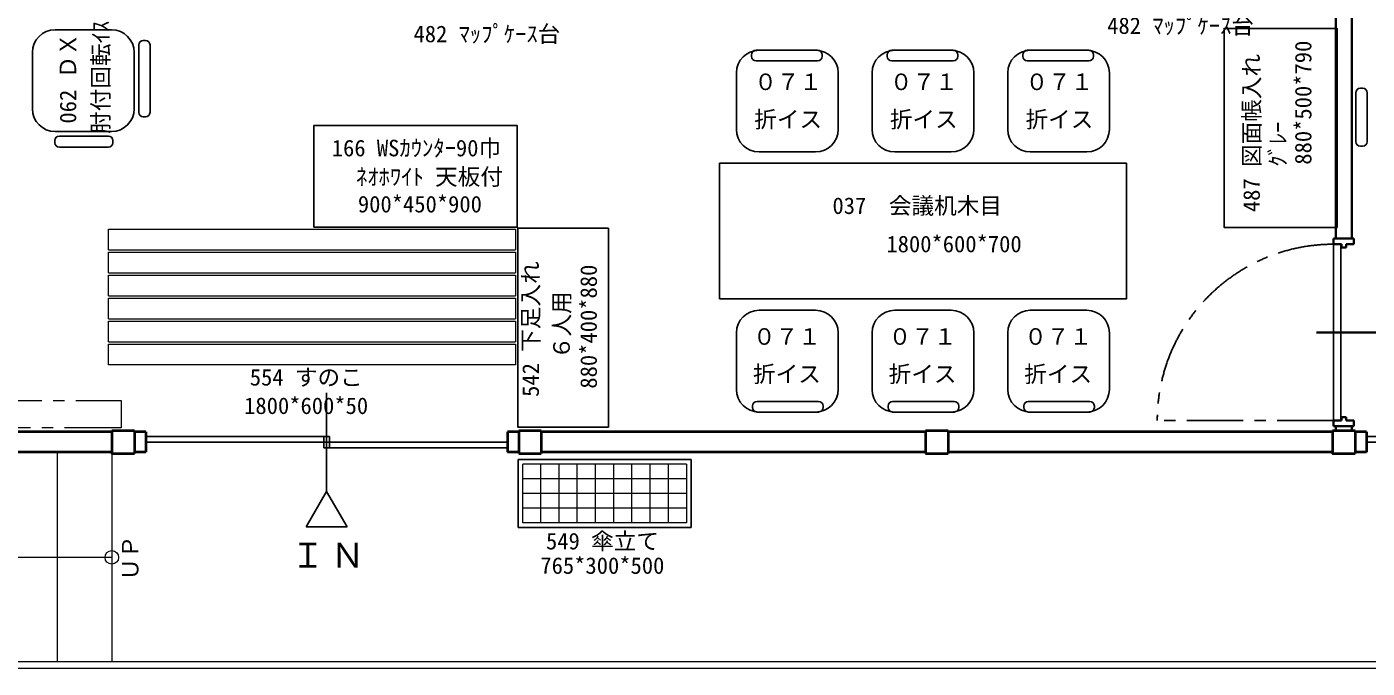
# Model space of a CAD drawing. Units: millimetres at full size, sheet at 1:50; details may follow other scales. Extents: x -8655 to 8652, y -6913 to 6546.
# Drawn here: x -3920 to 2009, y -113 to 2723 of the extents above; entities that cross this region are included whole.
import ezdxf
from ezdxf.enums import TextEntityAlignment as Align

# ---------------------------------------------------------------- set-up
doc = ezdxf.new("R2010")
doc.units = ezdxf.units.MM
doc.header["$LTSCALE"] = 50
doc.linetypes.add('CHAIN1', pattern=[8, 5, -1, 1, -1])
for name, color, linetype, lineweight in [('0-2', 2, 'Continuous', 40), ('0-3', 7, 'Continuous', 25), ('0-F', 4, 'Continuous', 18)]:
    doc.layers.add(name, color=color, linetype=linetype, lineweight=lineweight)
doc.styles.add('ＭＳ ゴシック', font='')
doc.styles.get('ＭＳ ゴシック').set_extended_font_data('MS Gothic')

msp = doc.modelspace()

# ---------------------------------------------------------------- linework, layer by layer
at = {"layer": '0-2', "color": 3, "lineweight": 35}
for p, q in [((1870.47, 5336.58), (1870.47, 1786.58)), ((1940.47, 5336.58), (1940.47, 1786.58)), ((1950.47, 1761.58), (1950.47, 1786.58)), ((1895.47, 1746.58), (1895.47, 1761.58)), ((1915.47, 1746.58), (1895.47, 1746.58)), ((1915.47, 1746.58), (1915.47, 1761.58)), ((1950.47, 1761.58), (1915.47, 1761.58)), ((1785.03, 1371.58), (2076.64, 1371.58)), ((1870.47, 956.58), (1870.47, 936.58)), ((1915.47, 996.58), (1895.47, 996.58)), ((1895.47, 996.58), (1895.47, 981.58)), ((1915.47, 996.58), (1915.47, 981.58)), ((1950.47, 981.58), (1915.47, 981.58)), ((1940.47, 956.58), (1940.47, 936.58)), ((1950.47, 981.58), (1950.47, 956.58))]:
    msp.add_line(p, q, dxfattribs=at)
at = {"layer": '0-2', "color": 7, "lineweight": 25}
for p, q in [((1860.47, 981.58), (1860.47, 1761.58)), ((1892.47, 981.58), (1892.47, 1761.58)), ((-2594.53, 1104.71), (-2594.53, 668.46)), ((-3394.54, 911.58), (-2582.03, 911.58)), ((-2607.03, 911.58), (-2607.03, 861.58)), ((-2582.03, 911.58), (-2582.03, 861.58)), ((2005.46, 911.58), (2817.97, 911.58)), ((-3394.54, 886.58), (-1794.53, 886.58)), ((-2607.03, 861.58), (-1794.53, 861.58)), ((2005.46, 886.58), (3605.47, 886.58))]:
    msp.add_line(p, q, dxfattribs=at)
at = {"layer": '0-2', "color": 7, "linetype": 'CHAIN1', "lineweight": 25}
msp.add_line((1860.47, 981.58), (1080.47, 981.58), dxfattribs=at)
at = {"layer": '0-2'}
for p, q in [((-3544.53, 931.58), (-5244.53, 931.58)), ((-3544.53, 931.58), (-3544.53, 936.58)), ((-3444.53, 936.58), (-3544.53, 936.58)), ((-3444.53, 931.58), (-3444.53, 936.58)), ((-3394.53, 931.58), (-3444.53, 931.58)), ((-3394.53, 931.58), (-3394.53, 841.58)), ((-1794.53, 931.58), (-1794.53, 841.58)), ((-1744.53, 931.58), (-1794.53, 931.58)), ((-1744.53, 931.58), (-1744.53, 936.58)), ((-1644.53, 936.58), (-1744.53, 936.58)), ((-1644.53, 931.58), (-1644.53, 936.58)), ((55.47, 931.58), (-1644.53, 931.58)), ((55.47, 931.58), (55.47, 936.58)), ((155.47, 936.58), (55.47, 936.58)), ((155.47, 931.58), (155.47, 936.58)), ((1855.47, 931.58), (155.47, 931.58)), ((1855.47, 931.58), (1855.47, 936.58)), ((1955.47, 936.58), (1855.47, 936.58)), ((1955.47, 931.58), (1955.47, 936.58)), ((2005.47, 931.58), (1955.47, 931.58)), ((2005.47, 931.58), (2005.47, 841.58)), ((-3544.53, 841.58), (-5244.53, 841.58)), ((-3394.53, 841.58), (-3444.53, 841.58)), ((-1744.53, 841.58), (-1794.53, 841.58)), ((-1744.53, 836.58), (-1644.53, 836.58)), ((55.47, 841.58), (-1644.53, 841.58)), ((55.47, 836.58), (155.47, 836.58)), ((1855.47, 841.58), (155.47, 841.58)), ((2005.47, 841.58), (1955.47, 841.58))]:
    msp.add_line(p, q, dxfattribs=at)
at = {"layer": '0-2', "color": 4, "lineweight": 18}
for p, q in [((-3785.44, 837.04), (-3785.44, -83.42)), ((-3544.53, 836.58), (-3544.53, -83.42)), ((-3544.53, 376.58), (-6194.53, 376.58)), ((-6244.53, -113.42), (6455.47, -113.42))]:
    msp.add_line(p, q, dxfattribs=at)
at = {"layer": '0-2', "color": 3, "lineweight": 35}
for points in [[(1950.47, 1786.58), (1870.47, 1786.58), (1860.47, 1786.58)], [(1895.47, 1761.58), (1870.47, 1761.58), (1860.47, 1761.58), (1860.47, 1786.58)], [(1895.47, 981.58), (1870.47, 981.58), (1860.47, 981.58), (1860.47, 956.58)], [(1950.47, 956.58), (1870.47, 956.58), (1860.47, 956.58)]]:
    msp.add_lwpolyline(points, dxfattribs=at)
at = {"layer": '0-2'}
for points in [[(-3544.53, 931.58), (-3544.53, 841.58), (-3544.53, 836.58), (-3444.53, 836.58)], [(-3444.53, 931.58), (-3444.53, 841.58), (-3444.53, 836.58)], [(-1744.53, 931.58), (-1744.53, 841.58), (-1744.53, 836.58)], [(-1644.53, 931.58), (-1644.53, 841.58), (-1644.53, 836.58)], [(55.47, 931.58), (55.47, 841.58), (55.47, 836.58)], [(155.47, 931.58), (155.47, 841.58), (155.47, 836.58)], [(1855.47, 931.58), (1855.47, 841.58), (1855.47, 836.58), (1955.47, 836.58)], [(1955.47, 931.58), (1955.47, 841.58), (1955.47, 836.58)]]:
    msp.add_lwpolyline(points, dxfattribs=at)
at = {"layer": '0-2', "color": 4, "lineweight": 18}
msp.add_lwpolyline([(-6244.53, -83.42), (6455.47, -83.42), (6455.47, -113.42)], dxfattribs=at)
msp.add_circle((-3544.53, 376.58), 30, dxfattribs=at)
at = {"layer": '0-2', "color": 7, "linetype": 'CHAIN1', "lineweight": 25}
msp.add_arc((1860.47, 981.58), 780, 90, 180, dxfattribs=at)
at = {"layer": '0-3'}
for p, q in [((-3795.46, 2710.23), (-3545.46, 2710.23)), ((-3895.46, 2360.23), (-3895.46, 2610.23)), ((-3445.46, 2360.23), (-3445.46, 2610.23)), ((-3425.46, 2345.06), (-3425.46, 2642.83)), ((-3405.46, 2662.83), (-3395.46, 2662.83)), ((-3375.46, 2345.06), (-3375.46, 2642.83)), ((-422.13, 2619.51), (-694.4, 2619.51)), ((177.87, 2619.51), (-94.4, 2619.51)), ((777.87, 2619.51), (505.6, 2619.51)), ((-714.4, 2592.94), (-714.4, 2599.51)), ((-422.13, 2572.95), (-694.4, 2572.95)), ((-402.13, 2599.51), (-402.13, 2592.94)), ((-114.4, 2592.94), (-114.4, 2599.51)), ((177.87, 2572.95), (-94.4, 2572.95)), ((197.87, 2599.51), (197.87, 2592.94)), ((485.6, 2592.94), (485.6, 2599.51)), ((777.87, 2572.95), (505.6, 2572.95)), ((797.87, 2599.51), (797.87, 2592.94)), ((-781.16, 2269.51), (-781.16, 2519.51)), ((-331.16, 2519.51), (-331.16, 2269.51)), ((-181.16, 2269.51), (-181.16, 2519.51)), ((268.84, 2519.51), (268.84, 2269.51)), ((418.84, 2269.51), (418.84, 2519.51)), ((868.84, 2519.51), (868.84, 2269.51)), ((1958.78, 2431.37), (1958.78, 2215.25)), ((1978.78, 2451.37), (1988.78, 2451.37)), ((2008.78, 2431.37), (2008.78, 2215.25)), ((-3395.46, 2325.06), (-3405.46, 2325.06)), ((-3545.46, 2260.24), (-3795.46, 2260.24)), ((-3796.23, 2210.23), (-3796.23, 2220.23)), ((-3776.23, 2240.24), (-3559.78, 2240.24)), ((-3539.78, 2210.23), (-3539.78, 2220.23)), ((1988.78, 2195.25), (1978.78, 2195.25)), ((-3559.78, 2190.23), (-3776.23, 2190.23)), ((-431.16, 2169.51), (-681.16, 2169.51)), ((168.84, 2169.51), (-81.16, 2169.51)), ((768.84, 2169.51), (518.84, 2169.51)), ((-681.16, 1469.51), (-431.16, 1469.51)), ((-81.16, 1469.51), (168.84, 1469.51)), ((518.84, 1469.51), (768.84, 1469.51)), ((-781.16, 1119.51), (-781.16, 1369.51)), ((-331.16, 1369.51), (-331.16, 1119.51)), ((-181.16, 1119.51), (-181.16, 1369.51)), ((268.84, 1369.51), (268.84, 1119.51)), ((418.84, 1119.51), (418.84, 1369.51)), ((868.84, 1369.51), (868.84, 1119.51)), ((-710.19, 1039.51), (-710.19, 1046.08)), ((-690.19, 1066.08), (-417.91, 1066.08)), ((-690.19, 1019.51), (-417.91, 1019.51)), ((-397.91, 1046.08), (-397.91, 1039.51)), ((-110.19, 1039.51), (-110.19, 1046.08)), ((-90.19, 1066.08), (182.09, 1066.08)), ((-90.19, 1019.51), (182.09, 1019.51)), ((202.08, 1046.08), (202.08, 1039.51)), ((489.81, 1039.51), (489.81, 1046.08)), ((509.81, 1066.08), (782.08, 1066.08)), ((509.81, 1019.51), (782.08, 1019.51)), ((802.08, 1046.08), (802.08, 1039.51)), ((-1746.9, 509.08), (-1746.9, 809.08)), ((-981.9, 809.08), (-1746.9, 809.08))]:
    msp.add_line(p, q, dxfattribs=at)
at = {"layer": '0-3', "color": 4, "lineweight": 18}
for p, q in [((-3559.19, 1827.75), (-1759.19, 1827.75)), ((-3559.19, 1736.08), (-3559.19, 1827.75)), ((-1759.19, 1827.75), (-1759.19, 1736.08)), ((-3559.19, 1736.08), (-1759.19, 1736.08)), ((-3559.19, 1634.42), (-3559.19, 1726.08)), ((-3559.19, 1726.08), (-1759.19, 1726.08)), ((-1759.19, 1726.08), (-1759.19, 1634.42)), ((-3559.19, 1634.42), (-1759.19, 1634.42)), ((-3559.19, 1532.75), (-3559.19, 1624.42)), ((-3559.19, 1624.42), (-1759.19, 1624.42)), ((-1759.19, 1624.42), (-1759.19, 1532.75)), ((-3559.19, 1532.75), (-1759.19, 1532.75)), ((-3559.19, 1431.08), (-3559.19, 1522.75)), ((-3559.19, 1522.75), (-1759.19, 1522.75)), ((-1759.19, 1522.75), (-1759.19, 1431.08)), ((-3559.19, 1431.08), (-1759.19, 1431.08)), ((-3559.19, 1329.42), (-3559.19, 1421.08)), ((-3559.19, 1421.08), (-1759.19, 1421.08)), ((-1759.19, 1421.08), (-1759.19, 1329.42)), ((-3559.19, 1329.42), (-1759.19, 1329.42)), ((-3559.19, 1319.42), (-1759.19, 1319.42)), ((-1759.19, 1319.42), (-1759.19, 1227.75)), ((-1001.9, 789.08), (-1726.9, 789.08)), ((-1726.9, 529.08), (-1726.9, 789.08)), ((-1646.35, 529.08), (-1646.35, 789.08)), ((-1565.79, 529.08), (-1565.79, 789.08)), ((-1485.23, 529.08), (-1485.23, 789.08)), ((-1404.68, 529.08), (-1404.68, 789.08)), ((-1324.12, 529.08), (-1324.12, 789.08)), ((-1243.57, 529.08), (-1243.57, 789.08)), ((-1163.01, 529.08), (-1163.01, 789.08)), ((-1082.46, 529.08), (-1082.46, 789.08)), ((-1001.9, 724.08), (-1726.9, 724.08)), ((-1001.9, 659.08), (-1726.9, 659.08)), ((-1001.9, 594.08), (-1726.9, 594.08))]:
    msp.add_line(p, q, dxfattribs=at)
at = {"layer": '0-3'}
for points in [[(1875.82, 1836.04), (1375.82, 1836.04), (1375.82, 2716.04), (1875.82, 2716.04)], [(-2651.11, 1836.38), (-2651.11, 2286.38), (-1751.11, 2286.38), (-1751.11, 1836.38)], [(-856.16, 1519.51), (-856.16, 2119.51), (943.84, 2119.51), (943.84, 1519.51)], [(-1347.61, 952.05), (-1747.61, 952.05), (-1747.61, 1832.05), (-1347.61, 1832.05)]]:
    msp.add_lwpolyline(points, close=True, dxfattribs=at)
at = {"layer": '0-3', "color": 4, "lineweight": 18}
for points in [[(-1759.19, 1227.75), (-3559.19, 1227.75), (-3559.19, 1319.42)], [(-1001.9, 789.08), (-1001.9, 529.08), (-1726.9, 529.08)]]:
    msp.add_lwpolyline(points, dxfattribs=at)
at = {"layer": '0-3', "color": 4, "linetype": 'CHAIN1', "lineweight": 18}
msp.add_lwpolyline([(-5303.44, 949.81), (-5303.44, 1069.81), (-3503.44, 1069.81), (-3503.44, 949.81)], close=True, dxfattribs=at)
at = {"layer": '0-3'}
msp.add_lwpolyline([(-981.9, 809.08), (-981.9, 509.08), (-1746.9, 509.08)], dxfattribs=at)
for centre, radius, start, end in [((-3795.46, 2610.23), 100, 90, 180), ((-3545.46, 2610.23), 100, 0, 90), ((-3405.46, 2642.83), 20, 90, 180), ((-3395.46, 2642.83), 20, 0, 90), ((-3395.46, 2642.83), 20, 0, 90), ((-681.16, 2519.51), 100, 90, 180), ((-694.4, 2599.51), 20, 90, 180), ((-431.16, 2519.51), 100, 0, 90), ((-422.13, 2599.51), 20, 0, 90), ((-81.16, 2519.51), 100, 90, 180), ((-94.4, 2599.51), 20, 90, 180), ((168.84, 2519.51), 100, 0, 90), ((177.87, 2599.51), 20, 0, 90), ((518.84, 2519.51), 100, 90, 180), ((505.6, 2599.51), 20, 90, 180), ((768.84, 2519.51), 100, 0, 90), ((777.87, 2599.51), 20, 0, 90), ((-694.4, 2592.94), 20, 180, 270), ((-422.13, 2592.94), 20, 270, 0), ((-94.4, 2592.94), 20, 180, 270), ((177.87, 2592.94), 20, 270, 0), ((505.6, 2592.94), 20, 180, 270), ((777.87, 2592.94), 20, 270, 0), ((1978.78, 2431.37), 20, 90, 180), ((1988.78, 2431.37), 20, 0, 90), ((-3795.46, 2360.23), 100, 180, 270), ((-3545.46, 2360.23), 100, 270, 0), ((-3405.46, 2345.06), 20, 180, 270), ((-3395.46, 2345.06), 20, 270, 0), ((-681.16, 2269.51), 100, 180, 270), ((-431.16, 2269.51), 100, 270, 0), ((-81.16, 2269.51), 100, 180, 270), ((168.84, 2269.51), 100, 270, 0), ((518.84, 2269.51), 100, 180, 270), ((768.84, 2269.51), 100, 270, 0), ((-3776.23, 2220.23), 20, 90, 180), ((-3776.23, 2210.23), 20, 180, 270), ((-3559.78, 2220.23), 20, 0, 90), ((-3559.78, 2210.23), 20, 270, 0), ((1978.78, 2215.25), 20, 180, 270), ((1988.78, 2215.25), 20, 270, 0), ((-681.16, 1369.51), 100, 90, 180), ((-431.16, 1369.51), 100, 0, 90), ((-81.16, 1369.51), 100, 90, 180), ((168.84, 1369.51), 100, 0, 90), ((518.84, 1369.51), 100, 90, 180), ((768.84, 1369.51), 100, 0, 90), ((-681.16, 1119.51), 100, 180, 270), ((-431.16, 1119.51), 100, 270, 0), ((-81.16, 1119.51), 100, 180, 270), ((168.84, 1119.51), 100, 270, 0), ((518.84, 1119.51), 100, 180, 270), ((768.84, 1119.51), 100, 270, 0), ((-690.19, 1046.08), 20, 90, 180), ((-690.19, 1039.51), 20, 180, 270), ((-417.91, 1046.08), 20, 0, 90), ((-417.91, 1039.51), 20, 270, 0), ((-90.19, 1046.08), 20, 90, 180), ((-90.19, 1039.51), 20, 180, 270), ((182.09, 1046.08), 20, 0, 90), ((182.09, 1039.51), 20, 270, 0), ((509.81, 1046.08), 20, 90, 180), ((509.81, 1039.51), 20, 180, 270), ((782.08, 1046.08), 20, 0, 90), ((782.08, 1039.51), 20, 270, 0)]:
    msp.add_arc(centre, radius, start, end, dxfattribs=at)
at = {"layer": '0-F', "color": 7, "lineweight": 25}
for p, q in [((-2594.53, 668.46), (-2685.09, 511.62)), ((-2594.53, 668.46), (-2503.98, 511.62)), ((-2685.09, 511.62), (-2503.98, 511.62))]:
    msp.add_line(p, q, dxfattribs=at)

# ---------------------------------------------------------------- texts
at = {"layer": '0-2', "color": 4, "style": 'ＭＳ ゴシック'}
msp.add_text('ＵＰ', height=73.31, rotation=90, dxfattribs=at).set_placement((-3404.6, 273.61), align=Align.BOTTOM_LEFT)
at = {"layer": '0-3', "color": 4, "style": 'ＭＳ ゴシック'}
for s, p in [('肘付回転ｲｽ', (-3535.04, 2249.69)), ('062 ＤＸ', (-3679.81, 2295.19)), ('880*500*790', (1784.38, 2113.36)), ('487 図面帳入れ', (1556.12, 1903.61)), ('ｸﾞﾚｰ', (1673.33, 2104.11)), ('542 下足入れ', (-1633.06, 1086.36)), ('880*400*880', (-1376.7, 1122.75)), ('６人用', (-1496.34, 1253.45))]:
    msp.add_text(s, height=73.31, rotation=90, dxfattribs=at).set_placement(p, align=Align.BOTTOM_LEFT)
for s, p in [('482 ﾏｯﾌﾟｹｰｽ台', (-2209.77, 2633.16)), ('482 ﾏｯﾌﾟｹｰｽ台', (858.76, 2669.97)), ('０７１', (-702.38, 2421.26)), ('０７１', (-102.38, 2421.26)), ('０７１', (497.62, 2421.26)), ('折イス', (-702.38, 2255.32)), ('折イス', (-102.38, 2255.32)), ('折イス', (497.62, 2255.32)), ('166 WSｶｳﾝﾀｰ90巾', (-2571.34, 2128.32)), ('ﾈｵﾎﾜｲﾄ 天板付', (-2464.21, 2001.46)), ('900*450*900', (-2455.75, 1880.24)), ('037\u3000会議机木目', (-356.4, 1873.39)), ('1800*600*700', (-117.8, 1704.06)), ('０７１', (-707.9, 1294.81)), ('０７１', (-107.9, 1294.81)), ('０７１', (492.1, 1294.81)), ('554 すのこ', (-2934.04, 1114.51)), ('折イス', (-707.9, 1128.87)), ('折イス', (-107.9, 1128.87)), ('折イス', (492.1, 1128.87)), ('1800*600*50', (-2959.04, 988.78)), ('549 傘立て', (-1623.64, 389.84)), ('765*300*500', (-1648.64, 281.88))]:
    msp.add_text(s, height=73.31, dxfattribs=at).set_placement(p, align=Align.BOTTOM_LEFT)
at = {"layer": '0-F', "color": 7, "insert": (-2752.16, 331.3), "char_height": 110, "attachment_point": 7, "style": 'ＭＳ ゴシック'}
msp.add_mtext('\\T1.17;ＩＮ', dxfattribs=at)

doc.saveas('drawing.dxf')
